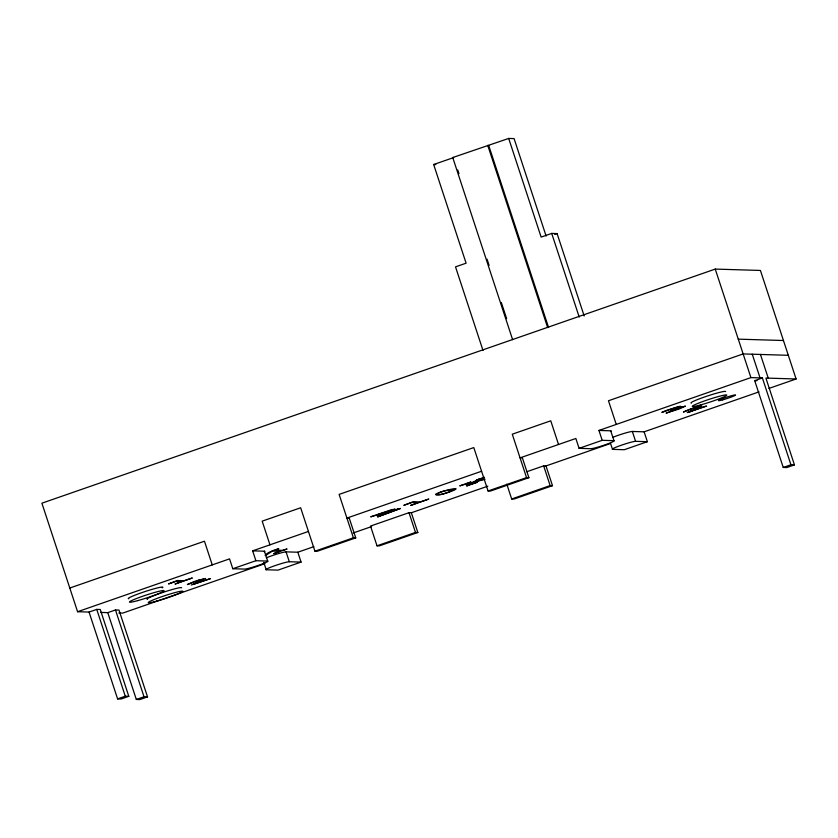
<?xml version="1.0" encoding="UTF-8"?>
<svg xmlns="http://www.w3.org/2000/svg" width="838" height="838" viewBox="0 0 838 838"><rect width="100%" height="100%" fill="white"/><g stroke="black" fill="none" stroke-linecap="round" stroke-linejoin="round"><path stroke-width="1.26" d="M265.217 555.405C267.332 551.163 286.806 546.334 275.032 550.137L282.731 550.367L287.057 548.984L273.712 553.625L280.081 551.289L272.392 551.058L265.447 555.604M677.366 407.991L680.624 406.42A7.877 0.618 -18.2 0 0 679.073 406.493L667.792 409.971A12.203 0.953 -18.2 0 0 663.361 411.688L661.831 412.453L675.459 407.645L678.497 407.069L670.589 410.327L685.432 406.105L679.052 408.996L666.063 413.144L683.316 406.807L679.23 407.624M195.055 581.425L187.377 584.557L196.343 580.818M512.626 339.683L452.74 157.534L508.697 138.438L514.082 138.595L546.114 236.023M483.013 350.473L455.516 266.861L466.106 263.184L433.665 164.52L453.672 157.565L452.74 157.534M584.18 315.968L557.092 233.582L551.708 233.414L541.128 237.091L508.697 138.438M554.746 234.399L557.092 233.582M768.917 388.434L796.1 378.986L760.422 270.454L715.243 269.082L41.9 503.188L77.578 611.719L89.048 612.065L96.747 609.394L100.256 609.498L128.801 696.315L121.112 698.997L117.603 698.892L89.048 612.065M69.795 588.035L204.462 541.212L212.244 564.896M77.578 611.719L229.56 558.873L232.807 568.74L244.591 569.096A12.497 0.985 -18.2 0 0 258.942 565.168A12.497 0.985 -18.2 0 0 267.668 561.072L264.431 551.205L252.647 550.849L255.894 560.716L267.668 561.072M252.647 550.849L308.436 531.449M481.588 471.249L346.922 518.073L349.257 518.146L355.741 537.881L317.267 551.257L314.931 551.184L300.653 507.776L262.179 521.152L269.962 544.826M598.94 430.449L610.713 430.805L613.961 440.673L602.187 440.317L598.94 430.449L750.921 377.603L762.391 377.959L790.936 464.776L794.445 464.881L765.901 378.064L796.1 378.986M794.445 464.881L786.756 467.562L783.237 467.457L754.692 380.63L762.391 377.959M483.872 477.597L474.329 481.84L483.285 479.357M232.807 568.74L255.894 560.716M355.741 537.881L353.406 537.807L339.128 494.399L473.795 447.576L488.072 490.984L490.419 491.058L528.893 477.681L522.399 457.946L520.063 457.873L575.853 438.473L579.1 448.34L602.187 440.317M107.777 612.641L115.476 609.959L118.986 610.064L147.53 696.891L139.841 699.562L136.322 699.458L107.777 612.641L100.759 612.421M408.996 512.688L370.522 526.065L377.006 545.8L379.342 545.873L417.827 532.497L411.332 512.762L408.996 512.688L415.48 532.423L417.827 532.497M526.83 471.721L543.663 465.865L545.999 465.938L609.896 443.721M264.85 563.691L122.757 613.091L118.849 612.976M266.306 557.815A12.497 0.985 -18.2 0 1 286.051 551.865L297.825 552.221L313.904 546.638M353.207 532.968L371.632 526.568M411.332 512.762L487.8 486.176M612.588 437.415A12.497 0.985 -18.2 0 1 632.344 431.465L644.118 431.821L759.039 391.87M314.931 551.184L353.406 537.807M488.072 490.984L526.547 477.608L528.893 477.681M297.825 552.221L301.072 562.089L277.986 570.123L266.212 569.756L263.771 562.361M647.365 441.689L624.279 449.723L612.494 449.357A12.497 0.985 -18.2 0 1 621.23 445.261A12.497 0.985 -18.2 0 1 635.581 441.333L647.365 441.689L644.118 431.821M377.006 545.8L415.48 532.423M506.812 484.175L511.672 498.977L550.147 485.6L552.493 485.673L545.999 465.938M552.493 485.673L514.019 499.05L511.672 498.977M117.603 698.892L125.291 696.21L128.801 696.315M783.237 467.457L790.936 464.776M136.322 699.458L144.021 696.787L147.53 696.891M484.49 477.231L476.424 480.027L480.132 478.896L469.165 483.861L466.127 483.767L470.998 481.986L459.779 485.883L464.105 484.469L469.992 484.657L466.64 485.977L477.377 482.175L472.014 483.945L469.814 483.882L473.009 482.437L485.045 479.273M196.448 580.954L199.748 579.739M197.799 580.514L205.551 578.461L193.295 584.379L210.568 578.566L191.221 585.029L203.498 579.236L200.345 579.76M433.665 164.52L435.812 164.583M738.278 339.149L783.457 340.521M788.317 355.302L743.138 353.929L608.472 400.753L616.255 424.426M754.692 380.63L757.039 380.703M579.1 448.34L590.874 448.697A12.497 0.985 -18.2 0 0 605.225 444.769A12.497 0.985 -18.2 0 0 613.961 440.673M266.212 569.756A12.497 0.985 -18.2 0 1 274.948 565.66A12.497 0.985 -18.2 0 1 289.299 561.732L301.072 562.089M760.454 354.453L768.247 378.137M752.262 354.202L760.045 377.886M715.243 269.082L750.921 377.603M632.344 431.465L635.581 441.333M551.708 233.414L579.205 317.036M610.473 443.197L612.096 448.131M488.69 145.393L548.576 327.532M487.747 145.362L547.633 327.511M558.537 444.496L550.755 420.812L512.28 434.199L526.547 477.608M457.747 169.957L458.973 173.676M487.077 259.172L489.109 265.363M501.334 302.539L506.634 318.65M543.663 465.865L550.147 485.6M286.051 551.865L289.299 561.732M115.476 609.959L144.021 696.787M96.747 609.394L125.291 696.21M264.431 551.205A12.497 0.985 -18.2 0 1 264.284 551.792M610.713 430.805A12.497 0.985 -18.2 0 1 610.577 431.392M147.488 599.296A18.227 1.435 -18.2 0 1 162.457 592.56A18.227 1.435 -18.2 0 1 181.647 587.826M128.759 598.73A18.227 1.435 -18.2 0 1 146.001 591.24A18.227 1.435 -18.2 0 1 162.226 587.867M691.486 403.078A18.227 1.435 -18.2 0 1 706.455 396.332A18.227 1.435 -18.2 0 1 725.635 391.608M704.035 406.66L689.37 411.919C717.181 399.988 690.124 408.431 683.42 412.097C690.931 408.64 713.107 401.517 687.254 412.568L706.602 406.105L704.035 406.66M454.133 489.57C433.141 499.783 431.8 491.288 454.133 489.57M168.721 583.866L176.252 581.205L182.244 581.394L175.037 584.044L192.311 577.979L184.171 580.724L177.53 580.514L168.721 583.866M404.021 505.251L411.929 502.454L418.235 502.653L410.662 505.44L428.805 499.06L420.257 501.941L413.281 501.732L404.021 505.251M435.551 494.43C436.085 496.358 442.275 494.043 444.423 493.655A8.757 0.691 -18.2 0 0 449.629 491.979C469.207 484.395 438.075 491.56 435.551 494.43M400.459 508.477L377.592 516.941L380.934 515.621L375.047 515.433L370.721 516.847L391.273 509.808L395.075 509.116L392.373 510.447L400.459 508.477M398.333 509.169L382.966 514.909L380.138 514.825L398.333 509.169M392.917 509.818L379.635 514.815L377.079 514.731L392.917 509.818M156.476 601.181A18.227 1.435 -18.2 0 0 182.799 591.335A18.227 1.435 -18.2 0 0 157.167 598.353A18.227 1.435 -18.2 0 0 156.476 601.181M137.746 600.616A18.227 1.435 -18.2 0 0 164.07 590.769A18.227 1.435 -18.2 0 0 138.438 597.777A18.227 1.435 -18.2 0 0 137.746 600.616M700.463 404.964A18.227 1.435 -18.2 0 0 726.787 395.117A18.227 1.435 -18.2 0 0 701.155 402.135A18.227 1.435 -18.2 0 0 700.463 404.964M722.618 399.873A8.956 0.702 -18.2 0 0 735.555 395.033A8.956 0.702 -18.2 0 0 722.953 398.479A8.956 0.702 -18.2 0 0 722.618 399.873"/></g></svg>
